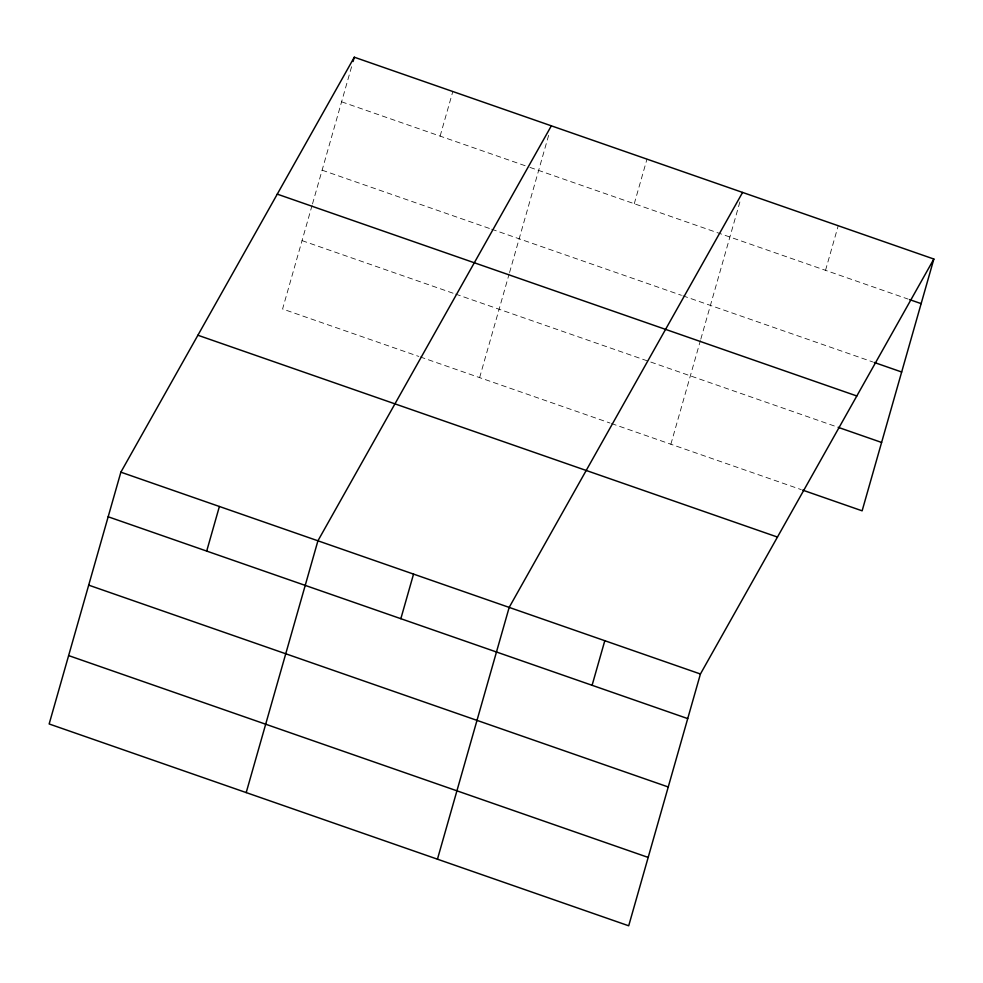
<?xml version="1.0" encoding="UTF-8"?>
<svg xmlns="http://www.w3.org/2000/svg" width="983" height="983" viewBox="0 0 983 983"><rect width="100%" height="100%" fill="white"/><g stroke="black" fill="none" stroke-linecap="round" stroke-linejoin="round"><path stroke-width="0.74" stroke-dasharray="4.92 3.69" d="M312.078 205.398L282.576 308.994L418.77 356.424M312.496 203.936L351.84 65.836M440.114 136.109L452.819 91.517M479.618 377.619L509.133 274.024M509.55 272.549L548.883 134.462M634.268 203.727L646.974 159.135M670.873 444.218L700.388 340.622M700.805 339.16L740.138 201.06M825.523 270.325L838.229 225.734M341.593 101.802L528.498 166.889M529.948 167.393L908.108 299.09M322.117 170.182L490.185 228.707M491.635 229.211L681.44 295.305M682.89 295.809L872.695 361.916M302.051 240.626L454.183 293.598M455.633 294.101L836.693 426.806M420.22 356.927L610.013 423.034M611.463 423.538L801.268 489.632"/><path stroke-width="1.47" d="M120.872 472.172L49.15 723.967L628.702 925.789L700.424 674.006L933.85 259.033L354.298 57.211L120.872 472.172L700.424 674.006M206.7 551.082L219.393 506.491M353.069 61.524L354.298 57.211M246.205 792.593L317.927 540.797L551.34 125.824M400.843 618.688L413.548 574.097M437.447 859.191L509.182 607.396L742.595 192.435M592.098 685.298L604.803 640.707M933.85 259.033L862.128 510.828L802.718 490.136M909.558 299.594L921.145 303.624M874.145 362.42L901.669 372.004M277.267 194.143L856.82 395.977M838.13 427.31L881.604 442.448M197.902 335.24L777.455 537.062M108.167 516.775L687.731 718.598M88.691 585.143L668.256 786.978M68.626 655.587L648.178 857.422"/></g></svg>
